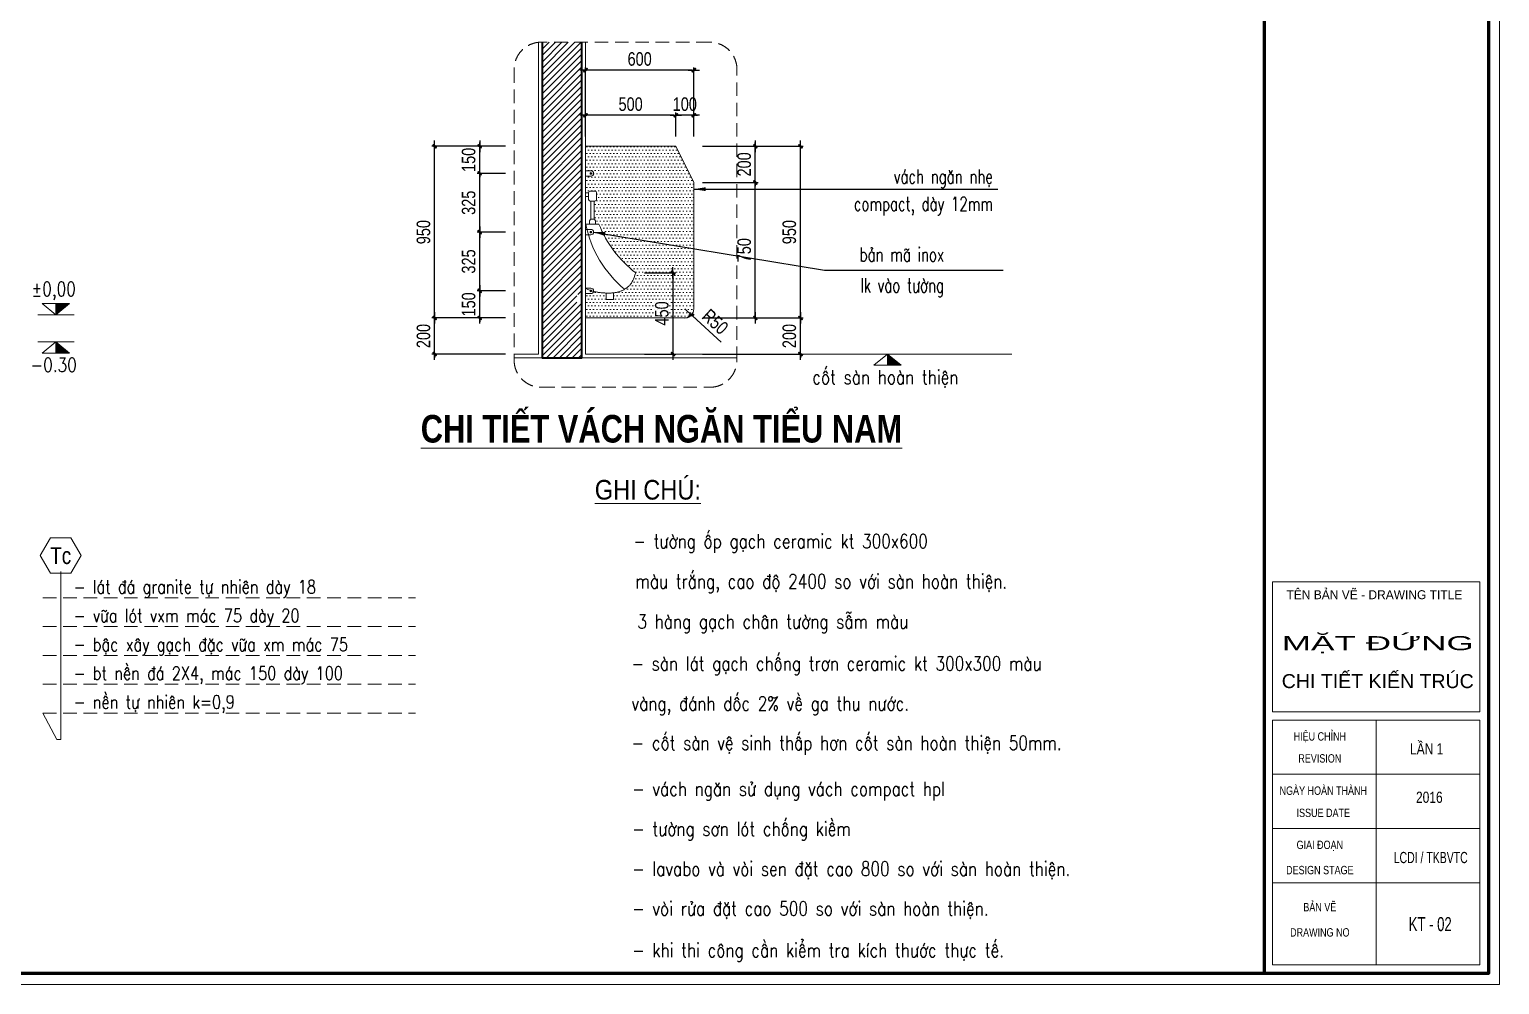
# Model space of a CAD drawing. Header units: millimetres. Extents: x 3293446 to 3468331, y 133678 to 182883.
# Drawn here: x 3452047 to 3468331, y 145247 to 155820 of the extents above; entities that cross this region are included whole.
import ezdxf
from ezdxf.enums import TextEntityAlignment as Align

# ---------------------------------------------------------------- set-up
doc = ezdxf.new("R2010")
doc.units = ezdxf.units.MM
doc.header["$LTSCALE"] = 600
doc.header["$MEASUREMENT"] = 0
doc.header["$PDMODE"] = 32
for name, pattern in [('ACAD_ISO07W100', [3, 0, -3]), ('CENTER', [2, 1.25, -0.25, 0.25, -0.25]), ('CENTERX2', [4, 2.5, -0.5, 0.5, -0.5]), ('HIDDEN', [0.375, 0.25, -0.125])]:
    doc.linetypes.add(name, pattern=pattern)
doc.layers.get('0').update_dxf_attribs({"lineweight": 0})
doc.layers.get('Defpoints').update_dxf_attribs({"lineweight": 0})
for name, color, linetype, lineweight in [('A-WIPEOUT', 254, 'ACAD_ISO07W100', 0), ('cot', 40, 'Continuous', 13), ('DCCD-DIM', 8, 'Continuous', 18), ('hatch1', 136, 'Continuous', 9), ('Khungten_LCDI', 7, 'Continuous', 5), ('LC MANH DUT', 35, 'HIDDEN', 5), ('LC Net manh', 239, 'Continuous', 5), ('LC Net thay', 7, 'Continuous', 25), ('LC Text1', 3, 'Continuous', 20), ('LC Text2', 7, 'Continuous', 18), ('manh1', 67, 'Continuous', 13), ('noithat', 125, 'Continuous', 9), ('Text', 7, 'Continuous', 20), ('truc', 76, 'CENTER', 9), ('v THAY', 9, 'Continuous', 13), ('v-KICHTHUOC', 8, 'Continuous', 18), ('v-MANH', 147, 'Continuous', 5), ('v-TEXT', 7, 'Continuous', 18), ('v-TUONG', 1, 'Continuous', 40)]:
    doc.layers.add(name, color=color, linetype=linetype, lineweight=lineweight)
doc.layers.add('DIM', color=1, linetype='Continuous')
doc.styles.add('General text 2', font='arial.ttf')
doc.styles.add('HOATBIF', font='hoatbif.shx', dxfattribs={"width": 0.8})
doc.styles.add('Khungten', font='VHAVAN.TTF', dxfattribs={"width": 0.9, "height": 5000})
doc.styles.add('LC 1', font='VHAVANB.TTF')
doc.styles.add('LC 3', font='vnsimli.shx', dxfattribs={"width": 0.75})
doc.styles.add('LC3', font='VHARIALB.TTF', dxfattribs={"width": 0.8})
doc.styles.add('T1', font='Vnsimli.shx', dxfattribs={"width": 0.8})
doc.styles.add('T3', font='VHAVAN.TTF')
doc.styles.add('Title', font='VHBLACK.TTF', dxfattribs={"width": 0.8})
doc.dimstyles.new('Copy of 1-100 (1- 60)', dxfattribs={"dimscale": 60, "dimtxt": 2.5, "dimasz": 0.35, "dimexe": 0.5, "dimexo": 0, "dimgap": 0.8, "dimtad": 1, "dimdec": 0, "dimzin": 0, "dimdsep": 46, "dimtxsty": 'HOATBIF', "dimblk1": 'DOT', "dimblk2": 'DOT', "dimsah": 1, "dimcen": -1, "dimdle": 1, "dimclrd": 256, "dimclre": 256, "dimclrt": 4, "dimadec": 3, "dimazin": 2, "dimtfac": 0.333333, "dimtdec": 0, "dimtix": 1, "dimtmove": 2, "dimatfit": 3, "dimldrblk": 'DOT', "dimfxl": 1, "dimtvp": 0.833333, "dimtolj": 1, "dimtzin": 0, "dimarcsym": 0})
doc.dimstyles.new('D1-100$7', dxfattribs={"dimscale": 100, "dimtxt": 2.5, "dimasz": 2.7, "dimexe": 0.18, "dimexo": 0, "dimgap": 1, "dimtad": 1, "dimdec": 0, "dimrnd": 1, "dimzin": 0, "dimdsep": 46, "dimtxsty": 'T1', "dimblk2": 'LTT1', "dimsah": 1, "dimcen": 100, "dimclrd": 256, "dimclre": 256, "dimclrt": 7, "dimadec": 3, "dimazin": 0, "dimtfac": 1, "dimtdec": 0, "dimtix": 1, "dimtmove": 2, "dimatfit": 3, "dimfxl": 1, "dimtolj": 1, "dimtzin": 0, "dimarcsym": 0})

# ---------------------------------------------------------------- blocks, each defined once
blk = doc.blocks.new('lcdi fix')
at = {"layer": 'Defpoints', "lineweight": 0}
blk.add_lwpolyline([(-1200, -14850), (-1200, 14850), (40800, 14850), (40800, -14850)], close=True, dxfattribs=at)
at = {"layer": 'Khungten_LCDI', "color": 5, "lineweight": 60}
blk.add_line((36600, 14650), (36600, -14650), dxfattribs=at)
at = {"layer": 'Khungten_LCDI', "color": 5, "lineweight": 25}
blk.add_line((40600, -14650), (40600, 14650), dxfattribs=at)
at = {"layer": 'Khungten_LCDI', "color": 9, "lineweight": 15}
for p, q in [((38600, -10133), (38600, -14500)), ((40450, -11100), (36750, -11100)), ((40450, -12067), (36750, -12067)), ((40450, -13033), (36750, -13033))]:
    blk.add_line(p, q, dxfattribs=at)
at = {"layer": 'Khungten_LCDI', "color": 5, "lineweight": 60}
blk.add_lwpolyline([(0, -14650), (0, 14650), (40600, 14650), (40600, -14650)], close=True, dxfattribs=at)
at = {"layer": 'Khungten_LCDI', "color": 9, "lineweight": 15}
for points in [[(36750, -9983), (40450, -9983), (40450, -7667), (36750, -7667)], [(36750, -14500), (40450, -14500), (40450, -10133), (36750, -10133)]]:
    blk.add_lwpolyline(points, close=True, dxfattribs=at)
at = {"color": 7, "style": 'Khungten'}
blk.add_text('tªn b¶n vÏ - drawing title', height=160, dxfattribs=at).set_placement((38566, -7977), align=Align.CENTER)
at = {"color": 7}
for s, height, style, width, p in [('hiÖu chØnh', 150, 'Khungten', 0.8, (37592, -10499)), ('revision', 150, 'Khungten', 0.8, (37592, -10891)), ('ngµy hoµn thµnh', 150, 'Khungten', 0.8, (37654, -11466)), ('issue date', 150, 'Khungten', 0.8, (37654, -11862)), ('giai ®o¹n', 150, 'Khungten', 0.8, (37592, -12433)), ('lcdi / tkBVTC', 200, 'Title', 0.7, (39571, -12684)), ('design stage', 150, 'Khungten', 0.8, (37592, -12883)), ('b¶n vÏ', 150, 'Khungten', 0.8, (37592, -13544)), ('drawing nO', 150, 'Khungten', 0.8, (37592, -13994))]:
    blk.add_text(s, height=height, dxfattribs=dict(at, style=style, width=width)).set_placement(p, align=Align.CENTER)
at = {"color": 7, "style": 'Khungten', "width": 0.8}
for tag, p in [('REVISION', (39499, -10746)), ('NGAYHT', (39546, -11609))]:
    blk.add_attdef(tag, text='', height=200, dxfattribs=at).set_placement(p, align=Align.CENTER)
at = {"layer": 'LC Text1', "style": 'Title', "width": 3.882085}
for tag, p, p2 in [('TENBANVE1', (36913, -8886), (40339, -8886)), ('TENBANVE2', (36913, -9562), (40339, -9562))]:
    blk.add_attdef(tag, text='', height=250, dxfattribs=at).set_placement(p, p2, align=Align.FIT)
at = {"layer": 'LC Text1', "style": 'Title', "width": 0.7}
blk.add_attdef('SOBANVE', text='', height=250, dxfattribs=at).set_placement((39562, -13896), align=Align.CENTER)
blk = doc.blocks.new('DOT')
at = {"layer": 'DIM'}
for p, q in [((-3, 0), (3, 0)), ((-1, -1), (1, 1))]:
    blk.add_line(p, q, dxfattribs=at)
blk.add_lwpolyline([(0.5, 1), (-1, -0.5), (-0.5, -1), (1, 0.5)], close=True, dxfattribs=at)
blk = doc.blocks.new('*D323')
at = {"layer": 'Defpoints', "color": 0, "transparency": 16777216}
for p in [(3459501, 152626), (3460587, 152626), (3459501, 152226)]:
    blk.add_point(p, dxfattribs=at)
at = {"layer": 'DIM', "lineweight": -2, "transparency": 16777216}
for p, q in [((3459501, 152626), (3460617, 152626)), ((3460587, 152647), (3460587, 152668)), ((3460587, 152226), (3460587, 152626)), ((3459501, 152226), (3460617, 152226)), ((3460587, 152205), (3460587, 152184))]:
    blk.add_line(p, q, dxfattribs=at)
at = {"layer": 'DIM', "lineweight": -2, "transparency": 16777216, "xscale": 21, "yscale": 21, "zscale": 21}
for p, rotation in [((3460587, 152626), 270), ((3460587, 152226), 90)]:
    blk.add_blockref('DOT', p, dxfattribs=dict(at, rotation=rotation))
at = {"layer": 'DIM', "color": 4, "transparency": 16777216, "insert": (3460464, 152426), "char_height": 150, "attachment_point": 5, "rotation": 90, "style": 'HOATBIF'}
blk.add_mtext('\\A1;200', dxfattribs=at)
blk = doc.blocks.new('_Dot')
at = {"color": 0, "linetype": 'ByBlock', "lineweight": -2}
blk.add_line((-0.5, 0), (-1, 0), dxfattribs=at)
at = {"color": 0, "linetype": 'ByBlock', "const_width": 0.5}
blk.add_lwpolyline([(-0.25, 0, 1), (0.25, 0, 1)], format="xyb", close=True, dxfattribs=at)
blk = doc.blocks.new('*D324')
at = {"layer": 'Defpoints', "color": 0, "transparency": 16777216}
for p in [(3459501, 154126), (3460087, 154126), (3459501, 152626)]:
    blk.add_point(p, dxfattribs=at)
at = {"layer": 'DIM', "lineweight": -2, "transparency": 16777216}
for p, q in [((3459501, 154126), (3460117, 154126)), ((3460087, 152647), (3460087, 154105)), ((3459501, 152626), (3460117, 152626))]:
    blk.add_line(p, q, dxfattribs=at)
at = {"layer": 'DIM', "lineweight": -2, "transparency": 16777216, "xscale": 21, "yscale": 21, "zscale": 21}
for p, rotation in [((3460087, 154126), 90), ((3460087, 152626), 270)]:
    blk.add_blockref('DOT', p, dxfattribs=dict(at, rotation=rotation))
at = {"layer": 'DIM', "color": 4, "transparency": 16777216, "insert": (3459964, 153376), "char_height": 150, "attachment_point": 5, "rotation": 90, "style": 'HOATBIF'}
blk.add_mtext('\\A1;750', dxfattribs=at)
blk = doc.blocks.new('*D325')
at = {"layer": 'Defpoints', "color": 0, "transparency": 16777216}
for p in [(3459501, 154526), (3460087, 154526), (3459501, 154126)]:
    blk.add_point(p, dxfattribs=at)
at = {"layer": 'DIM', "lineweight": -2, "transparency": 16777216}
for p, q in [((3460087, 154547), (3460087, 154568)), ((3459501, 154526), (3460117, 154526)), ((3460087, 154126), (3460087, 154526)), ((3459501, 154126), (3460117, 154126)), ((3460087, 154105), (3460087, 154084))]:
    blk.add_line(p, q, dxfattribs=at)
at = {"layer": 'DIM', "lineweight": -2, "transparency": 16777216, "xscale": 21, "yscale": 21, "zscale": 21}
for p, rotation in [((3460087, 154526), 270), ((3460087, 154126), 90)]:
    blk.add_blockref('DOT', p, dxfattribs=dict(at, rotation=rotation))
at = {"layer": 'DIM', "color": 4, "transparency": 16777216, "insert": (3459964, 154326), "char_height": 150, "attachment_point": 5, "rotation": 90, "style": 'HOATBIF'}
blk.add_mtext('\\A1;200', dxfattribs=at)
blk = doc.blocks.new('*D326')
at = {"layer": 'Defpoints', "color": 0, "transparency": 16777216}
for p in [(3459501, 154526), (3460587, 154526), (3459501, 152626)]:
    blk.add_point(p, dxfattribs=at)
at = {"layer": 'DIM', "lineweight": -2, "transparency": 16777216}
for p, q in [((3459501, 154526), (3460617, 154526)), ((3460587, 152647), (3460587, 154505)), ((3459501, 152626), (3460617, 152626))]:
    blk.add_line(p, q, dxfattribs=at)
at = {"layer": 'DIM', "lineweight": -2, "transparency": 16777216, "xscale": 21, "yscale": 21, "zscale": 21}
for p, rotation in [((3460587, 154526), 90), ((3460587, 152626), 270)]:
    blk.add_blockref('DOT', p, dxfattribs=dict(at, rotation=rotation))
at = {"layer": 'DIM', "color": 4, "transparency": 16777216, "insert": (3460464, 153576), "char_height": 150, "attachment_point": 5, "rotation": 90, "style": 'HOATBIF'}
blk.add_mtext('\\A1;950', dxfattribs=at)
blk = doc.blocks.new('*D327')
at = {"layer": 'Defpoints', "color": 0, "transparency": 16777216}
for p in [(3456535, 152626), (3457321, 152626), (3457321, 152226)]:
    blk.add_point(p, dxfattribs=at)
at = {"layer": 'DIM', "lineweight": -2, "transparency": 16777216}
for p, q in [((3457321, 152626), (3456505, 152626)), ((3456535, 152647), (3456535, 152668)), ((3456535, 152226), (3456535, 152626)), ((3457321, 152226), (3456505, 152226)), ((3456535, 152205), (3456535, 152184))]:
    blk.add_line(p, q, dxfattribs=at)
at = {"layer": 'DIM', "lineweight": -2, "transparency": 16777216, "xscale": 21, "yscale": 21, "zscale": 21}
for p, rotation in [((3456535, 152626), 270), ((3456535, 152226), 90)]:
    blk.add_blockref('DOT', p, dxfattribs=dict(at, rotation=rotation))
at = {"layer": 'DIM', "color": 4, "transparency": 16777216, "insert": (3456412, 152426), "char_height": 150, "attachment_point": 5, "rotation": 90, "style": 'HOATBIF'}
blk.add_mtext('\\A1;200', dxfattribs=at)
blk = doc.blocks.new('*D328')
at = {"layer": 'Defpoints', "color": 0, "transparency": 16777216}
for p in [(3459206, 154869), (3459206, 154634), (3459406, 154634)]:
    blk.add_point(p, dxfattribs=at)
at = {"layer": 'DIM', "lineweight": -2, "transparency": 16777216}
for p, q in [((3459185, 154869), (3459164, 154869)), ((3459206, 154634), (3459206, 154899)), ((3459406, 154869), (3459206, 154869)), ((3459406, 154634), (3459406, 154899)), ((3459427, 154869), (3459448, 154869))]:
    blk.add_line(p, q, dxfattribs=at)
at = {"layer": 'DIM', "lineweight": -2, "transparency": 16777216, "xscale": 21, "yscale": 21, "zscale": 21}
blk.add_blockref('DOT', (3459206, 154869), dxfattribs=at)
at = {"layer": 'DIM', "lineweight": -2, "transparency": 16777216, "xscale": 21, "yscale": 21, "zscale": 21, "rotation": 180}
blk.add_blockref('DOT', (3459406, 154869), dxfattribs=at)
at = {"layer": 'DIM', "color": 4, "transparency": 16777216, "insert": (3459306, 154992), "char_height": 150, "attachment_point": 5, "style": 'HOATBIF'}
blk.add_mtext('\\A1;100', dxfattribs=at)
blk = doc.blocks.new('*D329')
at = {"layer": 'Defpoints', "color": 0, "transparency": 16777216}
for p in [(3458206, 154869), (3458206, 154634), (3459206, 154634)]:
    blk.add_point(p, dxfattribs=at)
at = {"layer": 'DIM', "lineweight": -2, "transparency": 16777216}
for p, q in [((3458206, 154634), (3458206, 154899)), ((3459185, 154869), (3458227, 154869)), ((3459206, 154634), (3459206, 154899))]:
    blk.add_line(p, q, dxfattribs=at)
at = {"layer": 'DIM', "lineweight": -2, "transparency": 16777216, "xscale": 21, "yscale": 21, "zscale": 21, "rotation": 180}
blk.add_blockref('DOT', (3458206, 154869), dxfattribs=at)
at = {"layer": 'DIM', "lineweight": -2, "transparency": 16777216, "xscale": 21, "yscale": 21, "zscale": 21}
blk.add_blockref('DOT', (3459206, 154869), dxfattribs=at)
at = {"layer": 'DIM', "color": 4, "transparency": 16777216, "insert": (3458706, 154992), "char_height": 150, "attachment_point": 5, "style": 'HOATBIF'}
blk.add_mtext('\\A1;500', dxfattribs=at)
blk = doc.blocks.new('*D330')
at = {"layer": 'Defpoints', "color": 0, "transparency": 16777216}
for p in [(3458206, 155369), (3458206, 154634), (3459406, 154634)]:
    blk.add_point(p, dxfattribs=at)
at = {"layer": 'DIM', "lineweight": -2, "transparency": 16777216}
for p, q in [((3458206, 154634), (3458206, 155399)), ((3459385, 155369), (3458227, 155369)), ((3459406, 154634), (3459406, 155399))]:
    blk.add_line(p, q, dxfattribs=at)
at = {"layer": 'DIM', "lineweight": -2, "transparency": 16777216, "xscale": 21, "yscale": 21, "zscale": 21, "rotation": 180}
blk.add_blockref('DOT', (3458206, 155369), dxfattribs=at)
at = {"layer": 'DIM', "lineweight": -2, "transparency": 16777216, "xscale": 21, "yscale": 21, "zscale": 21}
blk.add_blockref('DOT', (3459406, 155369), dxfattribs=at)
at = {"layer": 'DIM', "color": 4, "transparency": 16777216, "insert": (3458806, 155492), "char_height": 150, "attachment_point": 5, "style": 'HOATBIF'}
blk.add_mtext('\\A1;600', dxfattribs=at)
blk = doc.blocks.new('*D331')
at = {"layer": 'Defpoints', "color": 0, "transparency": 16777216}
for p in [(3459306, 152726), (3459380, 152658)]:
    blk.add_point(p, dxfattribs=at)
at = {"layer": 'DIM', "lineweight": -2, "transparency": 16777216}
for p, q in [((3459306, 152726), (3459380, 152658)), ((3459709, 152357), (3459395, 152644))]:
    blk.add_line(p, q, dxfattribs=at)
blk.add_arc((3459306, 152726), 100, 270, 334.7524, dxfattribs=at)
at = {"layer": 'DIM', "lineweight": -2, "transparency": 16777216, "xscale": 21, "yscale": 21, "zscale": 21, "rotation": 137.5636589047734}
blk.add_blockref('DOT', (3459380, 152658), dxfattribs=at)
at = {"layer": 'DIM', "color": 4, "transparency": 16777216, "insert": (3459643, 152584), "char_height": 150, "attachment_point": 5, "rotation": 317.5637, "style": 'HOATBIF'}
blk.add_mtext('\\A1;R50', dxfattribs=at)
blk = doc.blocks.new('*D332')
at = {"layer": 'Defpoints', "color": 0, "transparency": 16777216}
for p in [(3457035, 152926), (3457321, 152926), (3457321, 152626)]:
    blk.add_point(p, dxfattribs=at)
at = {"layer": 'DIM', "lineweight": -2, "transparency": 16777216}
for p, q in [((3457321, 152926), (3457005, 152926)), ((3457035, 152947), (3457035, 152968)), ((3457035, 152626), (3457035, 152926)), ((3457321, 152626), (3457005, 152626)), ((3457035, 152605), (3457035, 152584))]:
    blk.add_line(p, q, dxfattribs=at)
at = {"layer": 'DIM', "lineweight": -2, "transparency": 16777216, "xscale": 21, "yscale": 21, "zscale": 21}
for p, rotation in [((3457035, 152926), 270), ((3457035, 152626), 90)]:
    blk.add_blockref('DOT', p, dxfattribs=dict(at, rotation=rotation))
at = {"layer": 'DIM', "color": 4, "transparency": 16777216, "insert": (3456912, 152776), "char_height": 150, "attachment_point": 5, "rotation": 90, "style": 'HOATBIF'}
blk.add_mtext('\\A1;150', dxfattribs=at)
blk = doc.blocks.new('*D333')
at = {"layer": 'Defpoints', "color": 0, "transparency": 16777216}
for p in [(3457035, 154526), (3457321, 154526), (3457321, 154226)]:
    blk.add_point(p, dxfattribs=at)
at = {"layer": 'DIM', "lineweight": -2, "transparency": 16777216}
for p, q in [((3457035, 154547), (3457035, 154568)), ((3457321, 154526), (3457005, 154526)), ((3457035, 154226), (3457035, 154526)), ((3457321, 154226), (3457005, 154226)), ((3457035, 154205), (3457035, 154184))]:
    blk.add_line(p, q, dxfattribs=at)
at = {"layer": 'DIM', "lineweight": -2, "transparency": 16777216, "xscale": 21, "yscale": 21, "zscale": 21}
for p, rotation in [((3457035, 154526), 270), ((3457035, 154226), 90)]:
    blk.add_blockref('DOT', p, dxfattribs=dict(at, rotation=rotation))
at = {"layer": 'DIM', "color": 4, "transparency": 16777216, "insert": (3456912, 154376), "char_height": 150, "attachment_point": 5, "rotation": 90, "style": 'HOATBIF'}
blk.add_mtext('\\A1;150', dxfattribs=at)
blk = doc.blocks.new('*D334')
at = {"layer": 'Defpoints', "color": 0, "transparency": 16777216}
for p in [(3457035, 153576), (3457321, 153576), (3457321, 152926)]:
    blk.add_point(p, dxfattribs=at)
at = {"layer": 'DIM', "lineweight": -2, "transparency": 16777216}
for p, q in [((3457321, 153576), (3457005, 153576)), ((3457035, 152947), (3457035, 153555)), ((3457321, 152926), (3457005, 152926))]:
    blk.add_line(p, q, dxfattribs=at)
at = {"layer": 'DIM', "lineweight": -2, "transparency": 16777216, "xscale": 21, "yscale": 21, "zscale": 21}
for p, rotation in [((3457035, 153576), 90), ((3457035, 152926), 270)]:
    blk.add_blockref('DOT', p, dxfattribs=dict(at, rotation=rotation))
at = {"layer": 'DIM', "color": 4, "transparency": 16777216, "insert": (3456912, 153251), "char_height": 150, "attachment_point": 5, "rotation": 90, "style": 'HOATBIF'}
blk.add_mtext('\\A1;325', dxfattribs=at)
blk = doc.blocks.new('*D335')
at = {"layer": 'Defpoints', "color": 0, "transparency": 16777216}
for p in [(3457035, 154226), (3457321, 154226), (3457321, 153576)]:
    blk.add_point(p, dxfattribs=at)
at = {"layer": 'DIM', "lineweight": -2, "transparency": 16777216}
for p, q in [((3457321, 154226), (3457005, 154226)), ((3457035, 153597), (3457035, 154205)), ((3457321, 153576), (3457005, 153576))]:
    blk.add_line(p, q, dxfattribs=at)
at = {"layer": 'DIM', "lineweight": -2, "transparency": 16777216, "xscale": 21, "yscale": 21, "zscale": 21}
for p, rotation in [((3457035, 154226), 90), ((3457035, 153576), 270)]:
    blk.add_blockref('DOT', p, dxfattribs=dict(at, rotation=rotation))
at = {"layer": 'DIM', "color": 4, "transparency": 16777216, "insert": (3456912, 153901), "char_height": 150, "attachment_point": 5, "rotation": 90, "style": 'HOATBIF'}
blk.add_mtext('\\A1;325', dxfattribs=at)
blk = doc.blocks.new('*D336')
at = {"layer": 'Defpoints', "color": 0, "transparency": 16777216}
for p in [(3456535, 154526), (3457321, 154526), (3457321, 152626)]:
    blk.add_point(p, dxfattribs=at)
at = {"layer": 'DIM', "lineweight": -2, "transparency": 16777216}
for p, q in [((3457321, 154526), (3456505, 154526)), ((3456535, 152647), (3456535, 154505)), ((3457321, 152626), (3456505, 152626))]:
    blk.add_line(p, q, dxfattribs=at)
at = {"layer": 'DIM', "lineweight": -2, "transparency": 16777216, "xscale": 21, "yscale": 21, "zscale": 21}
for p, rotation in [((3456535, 154526), 90), ((3456535, 152626), 270)]:
    blk.add_blockref('DOT', p, dxfattribs=dict(at, rotation=rotation))
at = {"layer": 'DIM', "color": 4, "transparency": 16777216, "insert": (3456412, 153576), "char_height": 150, "attachment_point": 5, "rotation": 90, "style": 'HOATBIF'}
blk.add_mtext('\\A1;950', dxfattribs=at)
blk = doc.blocks.new('LTT1')
at = {"layer": 'DCCD-DIM'}
for p, q in [((-1.5, 0), (1.5, 0)), ((0, -1), (0, 1))]:
    blk.add_line(p, q, dxfattribs=at)
at = {"layer": 'DCCD-DIM', "const_width": 0.25}
blk.add_lwpolyline([(-0.53, -0.53), (0.53, 0.53)], dxfattribs=at)
blk = doc.blocks.new('*D337')
at = {"layer": 'Defpoints', "color": 0, "transparency": 16777216}
for p in [(3458861, 153126), (3458861, 152226), (3459175, 152226)]:
    blk.add_point(p, dxfattribs=at)
at = {"layer": 'DIM', "lineweight": -2, "transparency": 16777216}
for p, q in [((3458861, 153126), (3459205, 153126)), ((3459175, 153105), (3459175, 152247)), ((3458861, 152226), (3459205, 152226))]:
    blk.add_line(p, q, dxfattribs=at)
at = {"layer": 'DIM', "lineweight": -2, "transparency": 16777216, "xscale": 21, "yscale": 21, "zscale": 21}
for p, rotation in [((3459175, 153126), 90), ((3459175, 152226), 270)]:
    blk.add_blockref('DOT', p, dxfattribs=dict(at, rotation=rotation))
at = {"layer": 'DIM', "color": 4, "transparency": 16777216, "insert": (3459052, 152676), "char_height": 150, "attachment_point": 5, "rotation": 90, "style": 'HOATBIF'}
blk.add_mtext('\\A1;450', dxfattribs=at)
blk = doc.blocks.new('A$C3D4B76E3')
at = {"layer": 'noithat', "linetype": 'Continuous'}
for p, q in [((217.2, 553.7), (217.2, 591.1)), ((226.1, 600), (239.1, 600)), ((239.1, 600), (252.1, 600)), ((261.1, 591.1), (261.1, 553.7)), ((261.1, 591.1), (278.2, 591.1)), ((239.1, 544.7), (226.1, 544.7)), ((229.8, 444.6), (229.8, 544.7)), ((252.1, 544.7), (239.1, 544.7)), ((248.4, 444.6), (248.4, 544.7)), ((261.1, 569.7), (278.2, 569.7)), ((203.8, 417.8), (278.2, 417.8)), ((223.1, 417.2), (223.1, 435.6)), ((232.1, 444.6), (239.1, 444.6)), ((239.1, 444.6), (246.1, 444.6)), ((255.1, 435.6), (255.1, 417.2)), ((278.2, 417.8), (278.2, 60.8)), ((4.7, 134.3), (0, 148.1)), ((8.8, 122.9), (4.7, 134.3)), ((12.5, 113.6), (8.8, 122.9)), ((15.8, 106.1), (12.5, 113.6)), ((18.8, 100.1), (15.8, 106.1)), ((21.5, 95.2), (18.8, 100.1)), ((24, 91.3), (21.5, 95.2)), ((26.4, 87.9), (24, 91.3)), ((28.6, 84.9), (26.4, 87.9)), ((30.8, 82), (28.6, 84.9)), ((33, 79.4), (30.8, 82)), ((35.3, 76.9), (33, 79.4)), ((37.6, 74.6), (35.3, 76.9)), ((40.1, 72.3), (37.6, 74.6)), ((42.7, 70.1), (40.1, 72.3)), ((45.5, 67.8), (42.7, 70.1)), ((48.6, 65.6), (45.5, 67.8)), ((51.9, 63.3), (48.6, 65.6)), ((55.3, 61.1), (51.9, 63.3)), ((58.9, 58.8), (55.3, 61.1)), ((62.6, 56.7), (58.9, 58.8)), ((66.3, 54.6), (62.6, 56.7)), ((70, 52.6), (66.3, 54.6)), ((73.7, 50.7), (70, 52.6)), ((77.4, 49), (73.7, 50.7)), ((80.9, 47.4), (77.4, 49)), ((84.5, 45.9), (80.9, 47.4)), ((87.9, 44.6), (84.5, 45.9)), ((91.4, 43.3), (87.9, 44.6)), ((94.9, 42.2), (91.4, 43.3)), ((98.4, 41.2), (94.9, 42.2)), ((101.9, 40.3), (98.4, 41.2)), ((105.5, 39.5), (101.9, 40.3)), ((109.1, 38.9), (105.5, 39.5)), ((112.8, 38.2), (109.1, 38.9)), ((116.5, 37.7), (112.8, 38.2)), ((120.3, 37.3), (116.5, 37.7)), ((124, 36.9), (120.3, 37.3)), ((122.7, 37.8), (122.7, 0)), ((122.7, 0), (143.6, 0)), ((127.8, 36.6), (124, 36.9)), ((131.6, 36.4), (127.8, 36.6)), ((135.5, 36.2), (131.6, 36.4)), ((139.4, 36), (135.5, 36.2)), ((143.2, 36), (139.4, 36)), ((147.2, 35.9), (143.2, 36)), ((143.6, 0), (164.4, 0)), ((151.1, 35.9), (147.2, 35.9)), ((155, 35.9), (151.1, 35.9)), ((159, 36), (155, 35.9)), ((163, 36.1), (159, 36)), ((167, 36.2), (163, 36.1)), ((164.4, 0), (164.4, 37.8)), ((171.1, 36.4), (167, 36.2)), ((175.2, 36.6), (171.1, 36.4)), ((179.3, 36.8), (175.2, 36.6)), ((183.4, 37.1), (179.3, 36.8)), ((187.6, 37.5), (183.4, 37.1)), ((191.8, 37.9), (187.6, 37.5)), ((196.1, 38.4), (191.8, 37.9)), ((200.4, 39), (196.1, 38.4)), ((204.7, 39.6), (200.4, 39)), ((209.2, 40.4), (204.7, 39.6)), ((213.7, 41.2), (209.2, 40.4)), ((218.2, 42.2), (213.7, 41.2)), ((222.9, 43.2), (218.2, 42.2)), ((227.6, 44.3), (222.9, 43.2)), ((232.4, 45.6), (227.6, 44.3)), ((237.3, 46.9), (232.4, 45.6)), ((242.4, 48.4), (237.3, 46.9)), ((247.7, 50.1), (242.4, 48.4)), ((253.3, 51.9), (247.7, 50.1)), ((259.3, 54), (253.3, 51.9)), ((265.8, 56.3), (259.3, 54)), ((272.8, 58.8), (265.8, 56.3)), ((278.2, 60.8), (272.8, 58.8))]:
    blk.add_line(p, q, dxfattribs=at)
for centre, radius, start, end in [((226.1, 591.1), 8.97, 90, 180), ((252.1, 591.1), 8.97, 0, 90), ((226.1, 553.7), 8.97, 180, 270), ((252.1, 553.7), 8.97, 270, 0), ((-379.7, 646.8), 626.8, 307.28133, 338.57373), ((-337.7, 540.4), 626.8, 309.58353, 348.66328), ((232.1, 435.6), 8.97, 90, 180), ((246.1, 435.6), 8.97, 0, 90)]:
    blk.add_arc(centre, radius, start, end, dxfattribs=at)
blk = doc.blocks.new('TIEUDE1')
at = {"layer": 'LC Text2', "color": 7, "style": 'LC 1'}
blk.add_attdef('TIªU§Ò', text='', height=5, dxfattribs=at).set_placement((0, 0), align=Align.BOTTOM_CENTER)
blk.add_attdef('TL', text='', height=3, dxfattribs=at).set_placement((0, -2), align=Align.TOP_CENTER)
blk = doc.blocks.new('Caodo1')
at = {"layer": 'LC Text1'}
blk.add_hatch(color=4, dxfattribs=at).paths.add_polyline_path([(0, 200), (0, 0), (243, 200)])
at = {"layer": 'LC Text1', "color": 4}
for p, q in [((324, 0), (-324, 0)), ((0, 0), (0, 200))]:
    blk.add_line(p, q, dxfattribs=at)
blk.add_lwpolyline([(-243, 200), (243, 200), (0, 0), (0, 0)], close=True, dxfattribs=at)
at = {"layer": 'LC Text1', "color": 4, "style": 'T1', "width": 0.8}
blk.add_attdef('%%P0,00', text='', height=250, dxfattribs=at).set_placement((-39, 460), align=Align.MIDDLE_CENTER)
blk = doc.blocks.new('*U49')
at = {"layer": 'A-WIPEOUT'}
blk.add_lwpolyline([(-2.13, -3.68), (2.12, -3.68), (4.25, 0), (2.12, 3.68), (-2.13, 3.68), (-4.25, 0)], close=True, dxfattribs=at)
at = {"layer": 'LC Text1', "style": 'General text 2', "width": 0.8, "flags": 8}
blk.add_attdef('SYMBOL', text='', height=3.5, dxfattribs=at).set_placement((0, 0), align=Align.MIDDLE_CENTER)
blk.add_wipeout([(-4.25, 0), (-2.13, 3.68), (2.12, 3.68), (4.25, 0), (2.12, -3.68), (-2.13, -3.68)]).dxf.layer = 'A-WIPEOUT'
blk.add_lwpolyline([(-4.25, 0), (-2.13, 3.68), (2.12, 3.68), (4.25, 0), (2.12, -3.68), (-2.13, -3.68)], close=True)

msp = doc.modelspace()

# ---------------------------------------------------------------- hatches: boundary and pattern name
at = {"layer": 'hatch1'}
h = msp.add_hatch(dxfattribs=at)
h.set_pattern_fill('ANSI31', color=256, scale=400)
h.set_pattern_definition([(45, (2237932.935, 196861.817), (-35.355339, 35.355339), [])])
h.paths.add_polyline_path([(3457725.8, 152185.8), (3457945.8, 152185.8), (3457945.8, 155678.5), (3457725.8, 155678.5)])
h.paths.add_polyline_path([(3457945.8, 152185.8), (3458165.8, 152185.8), (3458165.8, 152777.3), (3458108.5, 152777.3), (3458108.5, 152885.5), (3458165.8, 152885.5), (3458165.8, 155678.5), (3457945.8, 155678.5)])
h = msp.add_hatch(dxfattribs=at)
h.set_pattern_fill('DOTS', color=256, scale=600)
h.set_pattern_definition([(0, (-2732354.417, -189054.168), (18.75, 37.5), [0, -37.5])])
h.paths.add_polyline_path([(3459405.8, 154125.8), (3459205.8, 154525.8), (3458205.8, 154525.8), (3458205.8, 154255.8), (3458265.8, 154255.8, -1), (3458265.8, 154195.8), (3458205.8, 154195.8), (3458205.8, 154011.9), (3458240, 154011.9, -0.4142136), (3458258, 154029.8), (3458283.9, 154029.8), (3458309.9, 154029.8, -0.4142136), (3458327.8, 154011.9), (3458327.8, 153937.1, -0.4142136), (3458309.9, 153919.2), (3458302.5, 153919.2), (3458302.5, 153718.3, -0.3410052), (3458315.9, 153700.9), (3458315.9, 153665.3), (3458354.5, 153665.3, 0.1373937), (3458762.1, 153125.8), (3458752.8, 153098.2), (3458744.5, 153075.4), (3458737.1, 153056.8), (3458730.5, 153041.9), (3458724.5, 153029.8), (3458719.1, 153020.2), (3458714.1, 153012.3), (3458709.4, 153005.6), (3458704.9, 152999.4), (3458700.4, 152993.8), (3458696, 152988.5), (3458691.5, 152983.6), (3458686.9, 152978.9), (3458682, 152974.3), (3458676.7, 152969.8), (3458671.1, 152965.4), (3458664.9, 152960.9), (3458658.4, 152956.3), (3458651.4, 152951.8), (3458644.3, 152947.4), (3458636.9, 152943.1), (3458629.5, 152938.9), (3458622, 152934.9), (3458614.6, 152931.2), (3458607.4, 152927.7), (3458600.3, 152924.5), (3458593.2, 152921.5), (3458586.2, 152918.8), (3458579.3, 152916.4), (3458572.3, 152914.2), (3458565.3, 152912.2), (3458558.2, 152910.4), (3458551.1, 152908.8), (3458543.8, 152907.4), (3458536.5, 152906.2), (3458529.1, 152905.2), (3458516.7, 152903.7), (3458516.7, 152829.7), (3458475, 152829.7), (3458433.3, 152829.7), (3458433.3, 152902), (3458428, 152902.1), (3458420, 152902.4), (3458411.8, 152902.8), (3458403.6, 152903.3), (3458395.3, 152903.9), (3458387, 152904.6), (3458378.5, 152905.5), (3458370, 152906.5), (3458361.4, 152907.6), (3458352.6, 152909), (3458343.8, 152910.5), (3458334.8, 152912.2), (3458325.7, 152914), (3458316.4, 152916.1), (3458306.9, 152918.4), (3458295.5, 152921.4, -0.371282), (3458265.8, 152895.8), (3458205.8, 152895.8), (3458205.8, 152625.8), (3459305.8, 152625.8, 0.4142136), (3459405.8, 152725.8)])
h.paths.add_polyline_path([(3459177.1, 152510.8), (3459177.1, 152840.8), (3459012.1, 152840.8), (3459012.1, 152510.8)], flags=9)

# ---------------------------------------------------------------- linework, layer by layer
at = {"layer": 'cot'}
msp.add_line((3459883.3, 152185.8), (3457415.7, 152185.8), dxfattribs=at)
at = {"layer": 'LC MANH DUT'}
for p, q in [((3452195.8, 149528.4), (3456324.6, 149528.4)), ((3452195.8, 149209.4), (3456324.6, 149209.4)), ((3452195.8, 148890.5), (3456324.6, 148890.5)), ((3452195.8, 148571.5), (3456324.6, 148571.5)), ((3452195.8, 148252.6), (3456324.6, 148252.6))]:
    msp.add_line(p, q, dxfattribs=at)
msp.add_lwpolyline([(3457715.7, 155678.5, 0.4142136), (3457415.7, 155378.5), (3457415.7, 152158.5, 0.4142136), (3457715.7, 151858.5), (3459583.3, 151858.5, 0.4142136), (3459883.3, 152158.5), (3459883.3, 155378.5, 0.4142136), (3459583.3, 155678.5)], format="xyb", close=True, dxfattribs=at)
at = {"layer": 'truc', "linetype": 'CENTERX2', "ltscale": 100}
msp.add_line((3458322.8, 152225.8), (3462927, 152225.8), dxfattribs=at)
at = {"layer": 'v THAY'}
msp.add_lwpolyline([(3459405.8, 154125.8), (3459405.8, 152725.8, -0.4142136), (3459305.8, 152625.8), (3458205.8, 152625.8), (3458205.8, 154525.8), (3459205.8, 154525.8), (3459405.8, 154125.8)], format="xyb", dxfattribs=at)
for points in [[(3458265.8, 154195.8), (3458205.8, 154195.8), (3458205.8, 154255.8), (3458265.8, 154255.8, -1)], [(3458265.8, 153545.8), (3458205.8, 153545.8), (3458205.8, 153605.8), (3458265.8, 153605.8, -1)], [(3458265.8, 152955.8), (3458205.8, 152955.8), (3458205.8, 152895.8), (3458265.8, 152895.8, 1)]]:
    msp.add_lwpolyline(points, format="xyb", close=True, dxfattribs=at)
at = {"layer": 'v-MANH'}
for p, q in [((3458261.3, 154225.8), (3458270.3, 154225.8)), ((3458265.8, 154221.3), (3458265.8, 154230.3)), ((3458261.3, 153575.8), (3458270.3, 153575.8)), ((3458265.8, 153571.3), (3458265.8, 153580.3)), ((3458261.3, 152925.8), (3458270.3, 152925.8)), ((3458265.8, 152930.3), (3458265.8, 152921.3))]:
    msp.add_line(p, q, dxfattribs=at)
for points in [[(3457685.8, 155678.5), (3457685.8, 152225.8), (3457415.7, 152225.8)], [(3459883.3, 152225.8), (3458205.8, 152225.8), (3458205.8, 155678.5)]]:
    msp.add_lwpolyline(points, dxfattribs=at)
for centre in [(3458265.8, 154225.8), (3458265.8, 153575.8), (3458265.8, 152925.8)]:
    msp.add_circle(centre, 9, dxfattribs=at)
at = {"layer": 'v-TUONG'}
msp.add_lwpolyline([(3457725.8, 155678.5), (3457725.8, 152185.8), (3458165.8, 152185.8), (3458165.8, 155678.5)], dxfattribs=at)

# ---------------------------------------------------------------- block references
at = {"layer": 'LC Net thay'}
ref = msp.add_blockref('lcdi fix', (3443007.5, 154463.7), dxfattribs=dict(at, xscale=0.6206639722545443, yscale=0.6206639722545443, zscale=0.6206639722545443))
ref.add_attrib('TENBANVE2', 'chi tiÕt kiÕn tróc', dxfattribs={"layer": 'LC Text1', "height": 155.166, "style": 'Title', "width": 0.91509}).set_placement((3465917.8, 148528.6), (3468044.5, 148528.6), align=Align.FIT)
ref.add_attrib('NGAYHT', '2016', dxfattribs={"layer": 'LC Text1', "height": 124.13, "style": 'Khungten', "width": 0.8}).set_placement((3467552.3, 147258.2), align=Align.CENTER)
ref.add_attrib('REVISION', 'lÇn 1', dxfattribs={"layer": 'LC Text1', "height": 124.13, "style": 'Khungten', "width": 0.8}).set_placement((3467522.9, 147793.9), align=Align.CENTER)
ref.add_attrib('SOBANVE', 'kt - 02', dxfattribs={"layer": 'LC Text1', "height": 155.17, "style": 'Title', "width": 0.7}).set_placement((3467562.2, 145838.8), align=Align.CENTER)
ref.add_attrib('TENBANVE1', 'mÆt ®øng', dxfattribs={"layer": 'LC Text1', "height": 155.17, "style": 'Title', "width": 1.608407}).set_placement((3465917.8, 148948.6), (3468044.5, 148948.6), align=Align.FIT)
at = {"layer": 'LC Text1'}
ref = msp.add_blockref('Caodo1', (3452340.8, 152661.4), dxfattribs=dict(at, xscale=0.6206639722544331, yscale=0.6206639722544331, zscale=0.6206639722544331))
ref.add_attrib('%%P0,00', '%%p0,00', dxfattribs={"layer": 'LC Text2', "height": 155.17, "style": 'T1', "width": 0.8}).set_placement((3452316.6, 152946.6), align=Align.MIDDLE_CENTER)
ref = msp.add_blockref('Caodo1', (3452340.8, 152361.4), dxfattribs=dict(at, xscale=-0.6206639722544331, yscale=0.6206639722544331, zscale=0.6206639722544331, rotation=180))
ref.add_attrib('%%P0,00', '-0.30', dxfattribs={"layer": 'LC Text2', "height": 155.17, "style": 'T1', "width": 0.8}).set_placement((3452316.6, 152105.7), align=Align.MIDDLE_CENTER)
ref = msp.add_blockref('Caodo1', (3461551.8, 152225.8), dxfattribs=dict(at, xscale=-0.6206639722544331, yscale=0.6206639722544331, zscale=0.6206639722544331, rotation=180))
ref.add_attrib('%%P0,00', 'cèt sµn hoµn thiÖn', dxfattribs={"layer": 'LC Text2', "height": 155.166, "style": 'T1', "width": 0.8}).set_placement((3461527.6, 151970.2), align=Align.MIDDLE_CENTER)
at = {"layer": 'LC Text2'}
ref = msp.add_blockref('TIEUDE1', (3459047.3, 151155), dxfattribs=dict(at, xscale=62.06639722556326, yscale=62.06639722556326, zscale=62.06639722556326))
ref.add_attrib('TIªU§Ò', '%%Uchi tiÕt v¸ch ng¨n tiÓu nam', dxfattribs={"color": 7, "height": 305.641, "style": 'LC3', "width": 0.8}).set_placement((3459047.3, 151155), align=Align.BOTTOM_CENTER)
at = {"layer": 'noithat', "xscale": -2, "yscale": 2, "zscale": 2}
msp.add_blockref('A$C3D4B76E3', (3458762.1, 152829.7), dxfattribs=at)

# ---------------------------------------------------------------- texts
at = {"layer": 'LC Text1', "color": 3, "style": 'LC 3', "width": 0.8}
for s, p in [('- v÷a lãt vxm m¸c 75 dµy 20', (3452536.7, 149258)), ('- bËc x©y g¹ch ®Æc v÷a xm m¸c 75', (3452536.7, 148939)), ('- bt nÒn ®¸ 2X4, m¸c 150 dµy 100 ', (3452536.7, 148620.1)), ('- nÒn tù nhiªn k=0,9', (3452536.7, 148301.1))]:
    msp.add_text(s, height=147.47, dxfattribs=at).set_placement(p)
at = {"layer": 'LC Text1', "color": 3, "char_height": 155.166, "attachment_point": 9, "style": 'LC 3'}
for s, insert in [('{\\W0.7;v¸ch ng¨n nhÑ}', (3462718.7, 154063.1)), ('{\\W0.7;compact, dµy 12mm}', (3462719.3, 153758.3)), ('{\\W0.7;b¶n m· inox}', (3462178.1, 153251.2)), ('{\\W0.7;lk vµo t\xadêng}', (3462176.9, 152857.9))]:
    msp.add_mtext(s, dxfattribs=dict(at, insert=insert))
at = {"layer": 'Text', "style": 'T1', "width": 0.8}
for s, p in [('- t\xadêng èp g¹ch ceramic kt 300x600', (3458737, 150076.2)), ('mµu tr¾ng, cao ®é 2400 so víi sµn hoµn thiÖn.', (3458758.8, 149633)), ('3 hµng g¹ch ch©n t\xadêng sÉm mµu', (3458780.6, 149189.9)), ('- sµn l¸t g¹ch chèng tr¬n ceramic kt 300x300 mµu', (3458715.1, 148723.1)), ('vµng, ®¸nh dèc 2%%% vÒ ga thu n\xadíc.', (3458715.1, 148281.8)), ('- cèt sµn vÖ sinh thÊp h¬n cèt sµn hoµn thiÖn 50mm.', (3458717.9, 147843.5)), ('- v¸ch ng¨n sö dông v¸ch compact hpl', (3458723.3, 147335.9)), ('- t\xadêng s¬n lãt chèng kiÒm', (3458723.3, 146894.1)), ('- lavabo vµ vßi sen ®Æt cao 800 so víi sµn hoµn thiÖn. ', (3458723.3, 146452.3)), ('- vßi röa ®Æt cao 500 so víi sµn hoµn thiÖn. ', (3458723.3, 146010.5)), ('- khi thi c«ng cÇn kiÓm tra kÝch th\xadíc thùc tÕ.', (3458723.3, 145551.6))]:
    msp.add_text(s, height=155.166, dxfattribs=at).set_placement(p)
at = {"layer": 'v-TEXT', "ltscale": 0.2, "style": 'T3', "width": 0.9}
msp.add_text('%%Ughi chó:', height=217.232, dxfattribs=at).set_placement((3458897, 150615.6), align=Align.CENTER)

# ---------------------------------------------------------------- dimensions: what is measured, and where the dimension line sits
at = {"layer": 'DIM'}
for base, p1, p2, angle, picture, middle in [((3458205.8, 155368.8), (3459405.8, 154634.2), (3458205.8, 154634.2), 180, '*D330', (3458805.8, 155491.8)), ((3458205.8, 154868.8), (3459205.8, 154634.2), (3458205.8, 154634.2), 180, '*D329', (3458705.8, 154991.8)), ((3459205.8, 154868.8), (3459405.8, 154634.2), (3459205.8, 154634.2), 180, '*D328', (3459305.8, 154991.8)), ((3456535.2, 154525.8), (3457321.3, 152625.8), (3457321.3, 154525.8), 90, '*D336', (3456412.2, 153575.8)), ((3457035.2, 154525.8), (3457321.3, 154225.8), (3457321.3, 154525.8), 90, '*D333', (3456912.2, 154375.8)), ((3460087.1, 154525.8), (3459501.1, 154125.8), (3459501.1, 154525.8), 90, '*D325', (3459964.1, 154325.8)), ((3460587.1, 154525.8), (3459501.1, 152625.8), (3459501.1, 154525.8), 90, '*D326', (3460464.1, 153575.8)), ((3457035.2, 154225.8), (3457321.3, 153575.8), (3457321.3, 154225.8), 90, '*D335', (3456912.2, 153900.8)), ((3460087.1, 154125.8), (3459501.1, 152625.8), (3459501.1, 154125.8), 90, '*D324', (3459964.1, 153375.8)), ((3457035.2, 153575.8), (3457321.3, 152925.8), (3457321.3, 153575.8), 90, '*D334', (3456912.2, 153250.8)), ((3459174.6, 152225.8), (3458861, 153125.8), (3458861, 152225.8), 90, '*D337', (3459051.6, 152675.8)), ((3457035.2, 152925.8), (3457321.3, 152625.8), (3457321.3, 152925.8), 90, '*D332', (3456912.2, 152775.8)), ((3456535.2, 152625.8), (3457321.3, 152225.8), (3457321.3, 152625.8), 90, '*D327', (3456412.2, 152425.8)), ((3460587.1, 152625.8), (3459501.1, 152225.8), (3459501.1, 152625.8), 90, '*D323', (3460464.1, 152425.8))]:
    dim = msp.add_linear_dim(base=base, p1=p1, p2=p2, angle=angle, dimstyle='Copy of 1-100 (1- 60)', override={"dimlfac": 0.5}, dxfattribs=at)
    dim.commit()
    dim.dimension.update_dxf_attribs({"geometry": picture, "text_midpoint": middle})
dim = msp.add_radius_dim(center=(3459305.8, 152725.8), mpoint=(3459379.6, 152658.3), dimstyle='Copy of 1-100 (1- 60)', override={"dimlfac": 0.5}, dxfattribs=at)
dim.commit()
dim.dimension.update_dxf_attribs({"geometry": '*D331', "text_midpoint": (3459642.9, 152584.3)})

# ---------------------------------------------------------------- leaders
at = {"layer": 'v-KICHTHUOC'}
for points in [[(3459405.8, 154051.5), (3462771.8, 154051.5)], [(3458295.8, 153575.8), (3460853.8, 153155.6), (3462832.2, 153155.6)]]:
    msp.add_leader(points, dimstyle='D1-100$7', override={"dimasz": 1.3}, dxfattribs=at)

# ---------------------------------------------------------------- next in the draw order: block references
at = {"layer": 'LC Net manh'}
ref = msp.add_blockref('*U49', (3452393.9, 149995.1), dxfattribs=dict(at, xscale=53.23954092675695, yscale=53.23954092675695, zscale=53.23954092675695))
ref.add_attrib('SYMBOL', 'Tc', dxfattribs={"layer": 'LC Text1', "height": 186.34, "style": 'General text 2', "width": 0.8}).set_placement((3452393.9, 149995.1), align=Align.MIDDLE_CENTER)

# ---------------------------------------------------------------- next in the draw order: linework, layer by layer
at = {"layer": 'manh1', "ltscale": 2}
msp.add_lwpolyline([(3452393.9, 149819.7), (3452393.9, 147960.6), (3452350.4, 147960.6), (3452195.8, 148252.6)], dxfattribs=at)

# ---------------------------------------------------------------- next in the draw order: texts
at = {"layer": 'LC Text1', "color": 3, "style": 'LC 3', "width": 0.8}
msp.add_text('- l¸t ®¸ granite tù nhiªn dµy 18', height=147.47, dxfattribs=at).set_placement((3452536.7, 149576.9))

doc.saveas('drawing.dxf')
